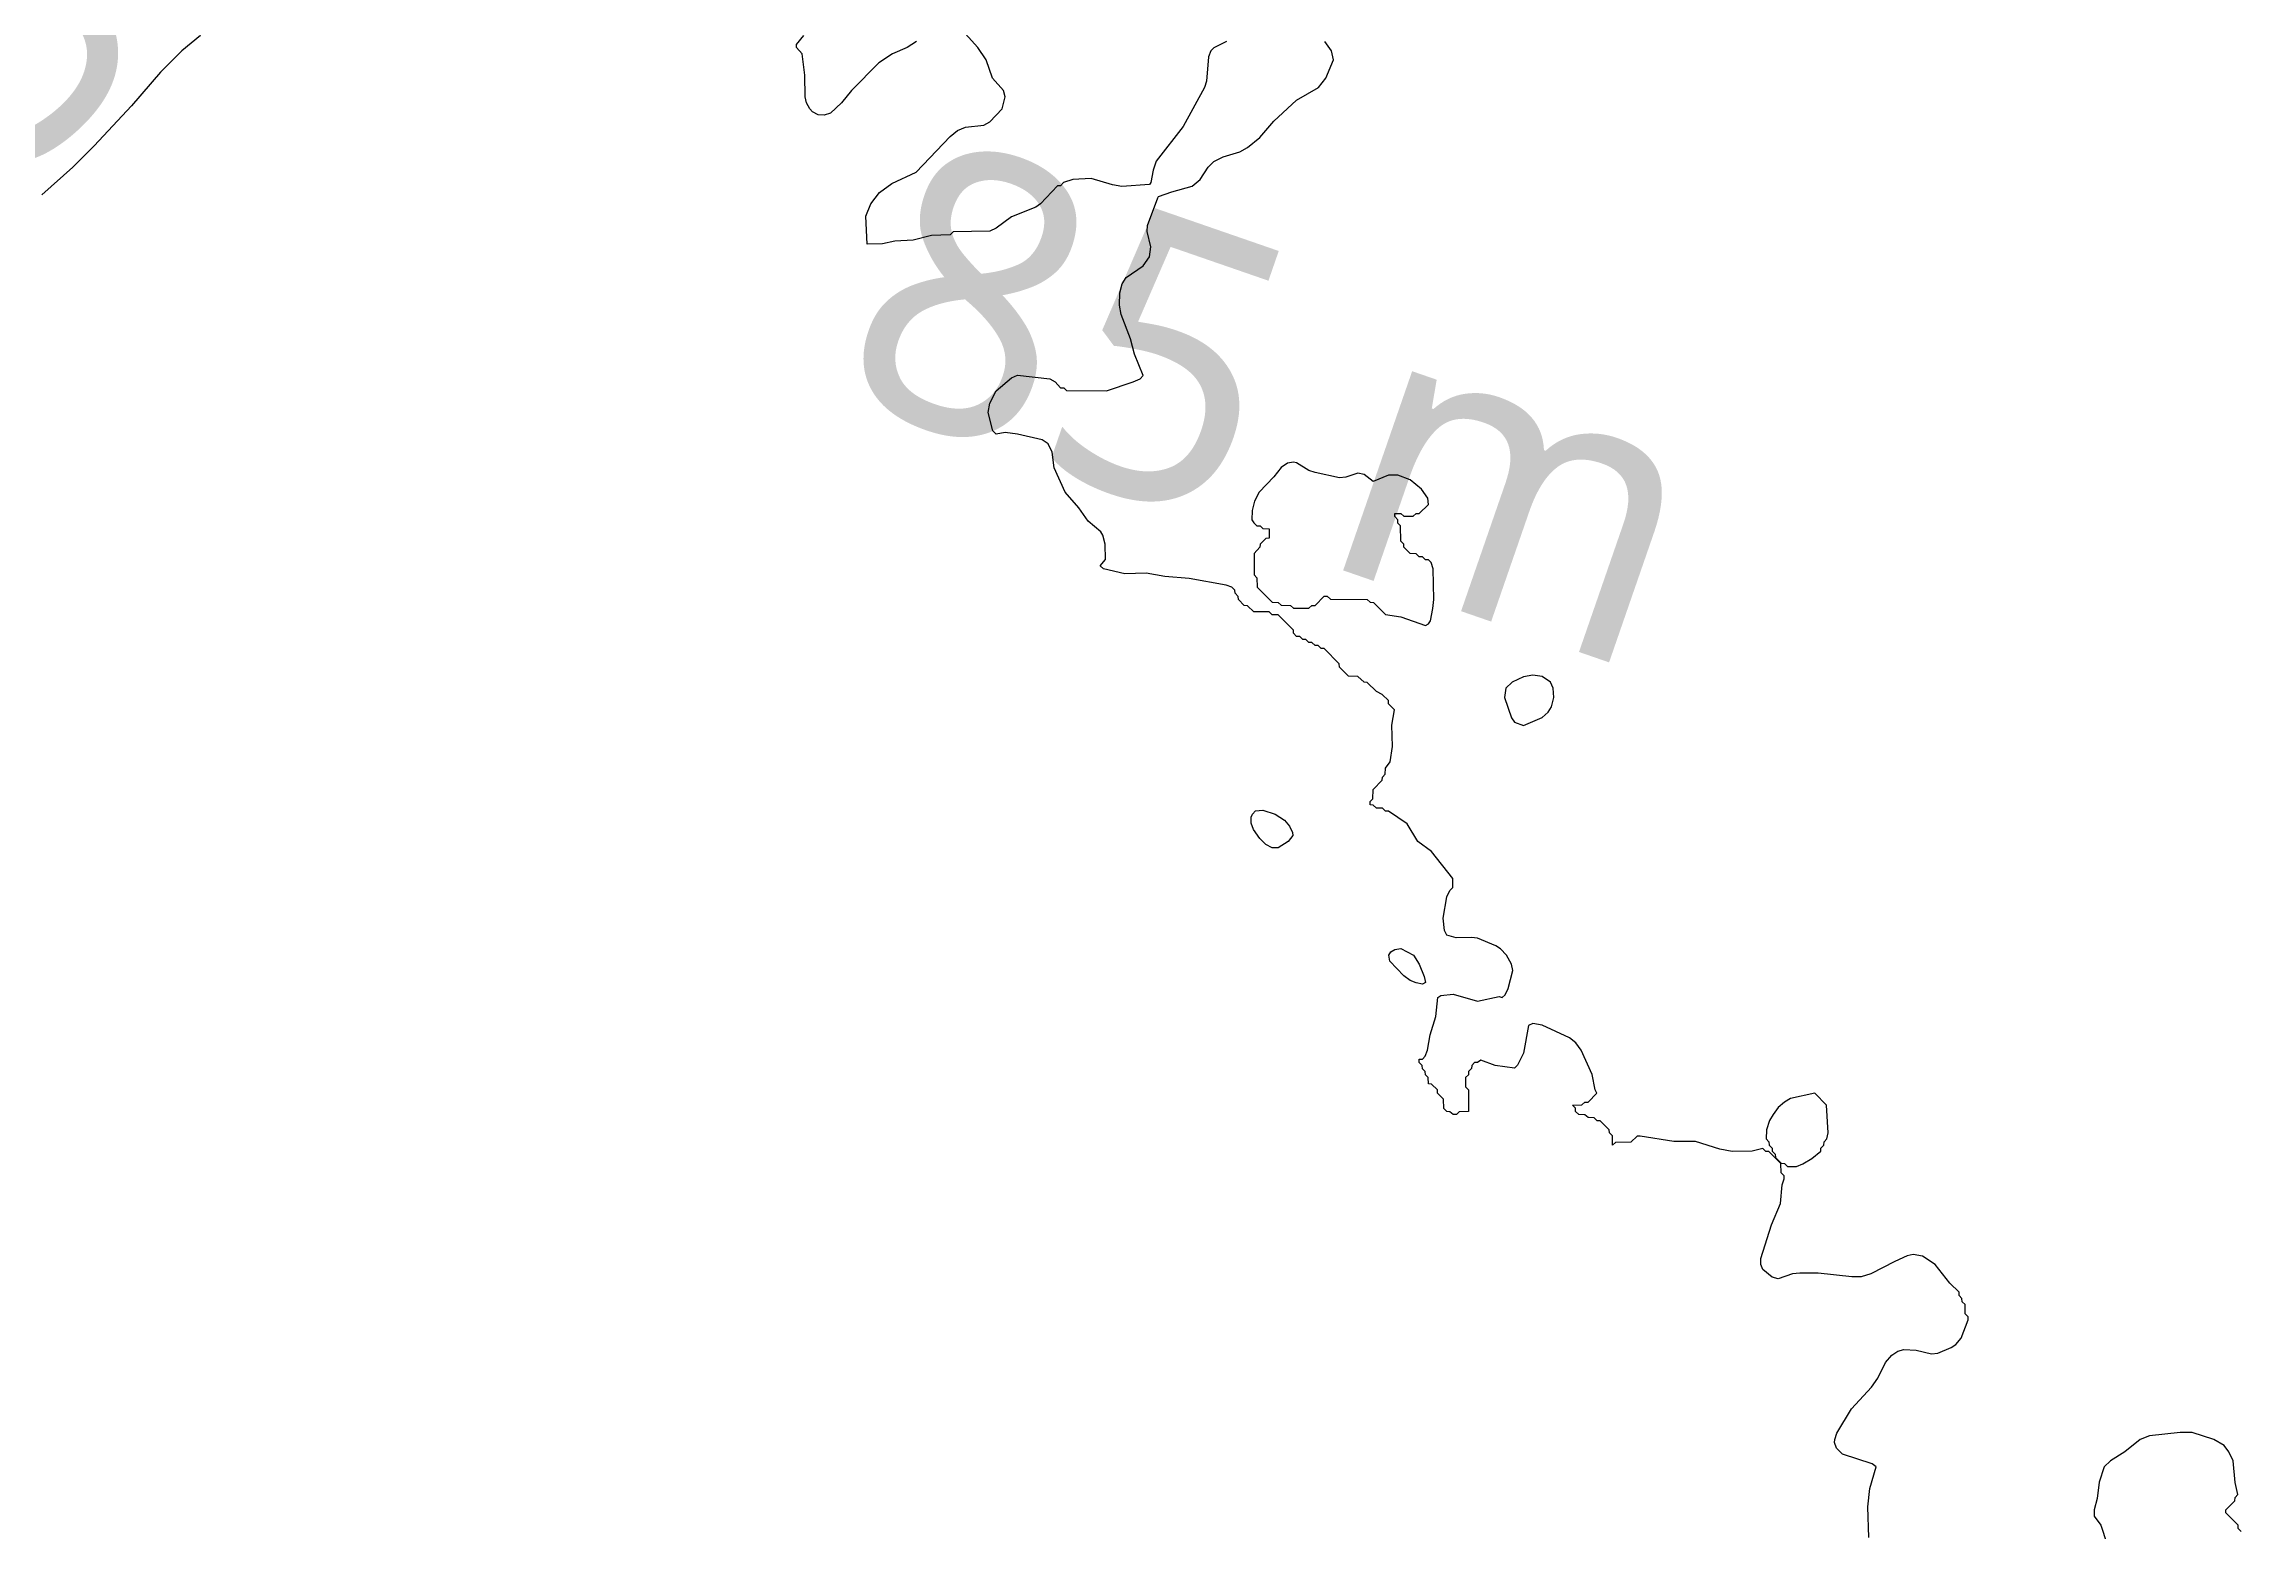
# Model space of a CAD drawing. Extents: x 474277 to 475042, y 254928 to 255625.
# Drawn here: x 474545.1 to 474600, y 255429.2 to 255466.3 of the extents above; entities that cross this region are included whole.
import ezdxf

# ---------------------------------------------------------------- set-up
doc = ezdxf.new("R2010")
doc.units = 0
doc.header["$MEASUREMENT"] = 0
doc.layers.add('BaseMapV2_DTM_export_MonNov09090547073261 — entities', color=1, linetype='CONTINUOUS')
doc.styles.get("Standard").update_dxf_attribs({"font": 'romans.shx'})

msp = doc.modelspace()

# ---------------------------------------------------------------- linework, layer by layer
at = {"layer": 'BaseMapV2_DTM_export_MonNov09090547073261 — entities', "color": 15, "linetype": 'Continuous', "true_color": 0xb7484b}
for points in [[(474549.037, 255466.556, 85), (474548.568, 255466.172, 85), (474548.033, 255465.636, 85), (474547.309, 255464.792, 85), (474546.376, 255463.795, 85), (474545.845, 255463.259, 85), (474545.069, 255462.569, 85)], [(474566.935, 255466.402, 85), (474566.696, 255466.252, 85), (474566.328, 255466.096, 85), (474565.988, 255465.866, 85), (474565.307, 255465.176, 85), (474565.058, 255464.869, 85), (474564.779, 255464.61, 85), (474564.626, 255464.557, 85), (474564.473, 255464.572, 85), (474564.335, 255464.639, 85), (474564.266, 255464.715, 85), (474564.186, 255464.869, 85), (474564.148, 255465.022, 85), (474564.144, 255465.559, 85), (474564.07, 255466.096, 85), (474563.932, 255466.249, 85), (474563.932, 255466.326, 85), (474564.115, 255466.556, 85)], [(474574.677, 255466.402, 85), (474574.364, 255466.247, 85), (474574.286, 255466.172, 85), (474574.232, 255466.019, 85), (474574.185, 255465.406, 85), (474574.131, 255465.252, 85), (474573.597, 255464.28, 85), (474572.927, 255463.412, 85), (474572.846, 255463.182, 85), (474572.79, 255462.875, 85), (474572.754, 255462.822, 85), (474572.064, 255462.777, 85), (474571.834, 255462.814, 85), (474571.297, 255462.975, 85), (474570.838, 255462.952, 85), (474570.607, 255462.872, 85), (474570.53, 255462.796, 85), (474570.453, 255462.794, 85), (474570.033, 255462.339, 85), (474569.911, 255462.262, 85), (474569.303, 255462.015, 85), (474568.92, 255461.735, 85), (474568.767, 255461.658, 85), (474567.846, 255461.644, 85), (474567.77, 255461.57, 85), (474567.31, 255461.554, 85), (474566.85, 255461.431, 85), (474566.39, 255461.409, 85), (474566.083, 255461.341, 85), (474565.7, 255461.337, 85), (474565.669, 255462.032, 85), (474565.794, 255462.339, 85), (474566.006, 255462.625, 85), (474566.313, 255462.85, 85), (474566.926, 255463.134, 85), (474567.773, 255464.025, 85), (474567.956, 255464.179, 85), (474568.153, 255464.257, 85), (474568.613, 255464.309, 85), (474568.767, 255464.396, 85), (474569.073, 255464.715, 85), (474569.15, 255465.022, 85), (474569.107, 255465.176, 85), (474568.834, 255465.482, 85), (474568.672, 255465.942, 85), (474568.462, 255466.249, 85), (474568, 255466.773, 85)], [(474590.742, 255428.984, 85), (474590.711, 255429.751, 85), (474590.761, 255430.211, 85), (474590.925, 255430.748, 85), (474590.821, 255430.825, 85), (474590.083, 255431.068, 85), (474589.929, 255431.216, 85), (474589.878, 255431.361, 85), (474589.884, 255431.438, 85), (474589.941, 255431.591, 85), (474590.307, 255432.205, 85), (474590.805, 255432.742, 85), (474590.959, 255432.972, 85), (474591.156, 255433.359, 85), (474591.309, 255433.546, 85), (474591.463, 255433.645, 85), (474591.616, 255433.687, 85), (474591.923, 255433.67, 85), (474592.306, 255433.58, 85), (474592.46, 255433.597, 85), (474592.8, 255433.738, 85), (474592.912, 255433.815, 85), (474593.045, 255433.968, 85), (474593.224, 255434.428, 85), (474593.222, 255434.505, 85), (474593.148, 255434.582, 85), (474593.142, 255434.812, 85), (474593.073, 255434.88, 85), (474593.065, 255434.965, 85), (474592.996, 255435.034, 85), (474592.992, 255435.118, 85), (474592.766, 255435.347, 85), (474592.397, 255435.809, 85), (474592.076, 255436.023, 85), (474591.846, 255436.065, 85), (474591.693, 255436.028, 85), (474591.386, 255435.89, 85), (474590.784, 255435.579, 85), (474590.543, 255435.507, 85), (474590.313, 255435.504, 85), (474589.469, 255435.6, 85), (474589.009, 255435.6, 85), (474588.83, 255435.579, 85), (474588.472, 255435.454, 85), (474588.319, 255435.496, 85), (474588.089, 255435.689, 85), (474588.038, 255435.809, 85), (474588.034, 255435.962, 85), (474588.305, 255436.805, 85), (474588.532, 255437.342, 85), (474588.573, 255437.802, 85), (474588.618, 255437.955, 85), (474588.618, 255438.032, 85), (474588.547, 255438.109, 85), (474588.541, 255438.339, 85), (474588.242, 255438.641, 85), (474588.166, 255438.641, 85), (474588.089, 255438.714, 85), (474587.825, 255438.646, 85), (474587.322, 255438.635, 85), (474587.016, 255438.696, 85), (474586.402, 255438.888, 85), (474585.865, 255438.888, 85), (474585.022, 255439.025, 85), (474584.945, 255439.021, 85), (474584.792, 255438.874, 85), (474584.409, 255438.868, 85), (474584.332, 255438.796, 85), (474584.327, 255439.029, 85), (474584.253, 255439.106, 85), (474584.251, 255439.182, 85), (474584.025, 255439.408, 85), (474583.948, 255439.409, 85), (474583.872, 255439.485, 85), (474583.718, 255439.486, 85), (474583.642, 255439.558, 85), (474583.488, 255439.563, 85), (474583.409, 255439.642, 85), (474583.404, 255439.719, 85), (474583.332, 255439.796, 85), (474583.565, 255439.804, 85), (474583.642, 255439.877, 85), (474583.718, 255439.877, 85), (474583.94, 255440.102, 85), (474583.897, 255440.179, 85), (474583.825, 255440.562, 85), (474583.551, 255441.176, 85), (474583.412, 255441.357, 85), (474583.258, 255441.478, 85), (474582.568, 255441.795, 85), (474582.338, 255441.843, 85), (474582.231, 255441.789, 85), (474582.104, 255441.099, 85), (474581.955, 255440.798, 85), (474581.878, 255440.721, 85), (474581.393, 255440.793, 85), (474581.035, 255440.92, 85), (474580.958, 255440.867, 85), (474580.881, 255440.861, 85), (474580.813, 255440.793, 85), (474580.807, 255440.716, 85), (474580.731, 255440.639, 85), (474580.728, 255440.555, 85), (474580.659, 255440.486, 85), (474580.659, 255440.256, 85), (474580.73, 255440.179, 85), (474580.731, 255439.642, 85), (474580.498, 255439.634, 85), (474580.429, 255439.566, 85), (474580.345, 255439.563, 85), (474580.268, 255439.634, 85), (474580.191, 255439.639, 85), (474580.115, 255439.715, 85), (474580.107, 255439.949, 85), (474579.959, 255440.102, 85), (474579.953, 255440.179, 85), (474579.808, 255440.324, 85), (474579.729, 255440.332, 85), (474579.723, 255440.486, 85), (474579.655, 255440.555, 85), (474579.647, 255440.639, 85), (474579.578, 255440.708, 85), (474579.573, 255440.793, 85), (474579.5, 255440.869, 85), (474579.501, 255440.95, 85), (474579.578, 255440.95, 85), (474579.65, 255441.023, 85), (474579.703, 255441.176, 85), (474579.772, 255441.559, 85), (474579.917, 255442.019, 85), (474579.961, 255442.487, 85), (474580.038, 255442.541, 85), (474580.345, 255442.575, 85), (474580.958, 255442.4, 85), (474581.495, 255442.52, 85), (474581.571, 255442.487, 85), (474581.648, 255442.56, 85), (474581.725, 255442.714, 85), (474581.842, 255443.169, 85), (474581.805, 255443.323, 85), (474581.677, 255443.553, 85), (474581.529, 255443.706, 85), (474581.41, 255443.783, 85), (474580.958, 255443.973, 85), (474580.805, 255443.995, 85), (474580.421, 255443.983, 85), (474580.191, 255444.047, 85), (474580.128, 255444.166, 85), (474580.1, 255444.473, 85), (474580.191, 255445.012, 85), (474580.268, 255445.167, 85), (474580.34, 255445.24, 85), (474580.34, 255445.47, 85), (474579.808, 255446.143, 85), (474579.468, 255446.39, 85), (474579.195, 255446.835, 85), (474578.734, 255447.152, 85), (474578.658, 255447.152, 85), (474578.581, 255447.225, 85), (474578.428, 255447.229, 85), (474578.351, 255447.302, 85), (474578.271, 255447.31, 85), (474578.274, 255447.395, 85), (474578.343, 255447.463, 85), (474578.349, 255447.693, 85), (474578.573, 255447.923, 85), (474578.577, 255448, 85), (474578.65, 255448.077, 85), (474578.655, 255448.23, 85), (474578.77, 255448.383, 85), (474578.832, 255448.767, 85), (474578.81, 255449.304, 85), (474578.88, 255449.687, 85), (474578.732, 255449.84, 85), (474578.727, 255449.917, 85), (474578.573, 255450.07, 85), (474578.428, 255450.145, 85), (474578.198, 255450.369, 85), (474578.121, 255450.374, 85), (474577.968, 255450.522, 85), (474577.735, 255450.53, 85), (474577.508, 255450.757, 85), (474577.5, 255450.837, 85), (474577.124, 255451.216, 85), (474577.048, 255451.217, 85), (474576.971, 255451.293, 85), (474576.894, 255451.294, 85), (474576.818, 255451.369, 85), (474576.741, 255451.369, 85), (474576.664, 255451.446, 85), (474576.588, 255451.447, 85), (474576.511, 255451.523, 85), (474576.434, 255451.524, 85), (474576.356, 255451.604, 85), (474576.353, 255451.681, 85), (474575.974, 255452.059, 85), (474575.821, 255452.059, 85), (474575.744, 255452.133, 85), (474575.361, 255452.137, 85), (474575.207, 255452.289, 85), (474575.126, 255452.294, 85), (474574.977, 255452.443, 85), (474574.969, 255452.524, 85), (474574.898, 255452.601, 85), (474574.893, 255452.677, 85), (474574.816, 255452.754, 85), (474574.671, 255452.808, 85), (474573.751, 255452.973, 85), (474573.137, 255453.018, 85), (474572.677, 255453.105, 85), (474572.14, 255453.087, 85), (474571.604, 255453.21, 85), (474571.525, 255453.291, 85), (474571.655, 255453.444, 85), (474571.652, 255453.827, 85), (474571.592, 255454.057, 85), (474571.539, 255454.134, 85), (474571.22, 255454.408, 85), (474570.99, 255454.735, 85), (474570.651, 255455.131, 85), (474570.377, 255455.735, 85), (474570.322, 255456.128, 85), (474570.223, 255456.337, 85), (474570.07, 255456.441, 85), (474569.457, 255456.578, 85), (474569.15, 255456.62, 85), (474568.92, 255456.585, 85), (474568.841, 255456.664, 85), (474568.725, 255457.125, 85), (474568.768, 255457.355, 85), (474568.921, 255457.661, 85), (474569.303, 255457.991, 85), (474569.457, 255458.057, 85), (474570.264, 255457.968, 85), (474570.396, 255457.891, 85), (474570.53, 255457.742, 85), (474570.615, 255457.738, 85), (474570.683, 255457.669, 85), (474571.68, 255457.666, 85), (474572.351, 255457.891, 85), (474572.519, 255457.968, 85), (474572.597, 255458.045, 85), (474572.38, 255458.581, 85), (474572.282, 255458.965, 85), (474572.045, 255459.578, 85), (474572.007, 255459.808, 85), (474572.018, 255460.115, 85), (474572.074, 255460.345, 85), (474572.173, 255460.498, 85), (474572.6, 255460.791, 85), (474572.754, 255461.018, 85), (474572.788, 255461.265, 85), (474572.699, 255461.648, 85), (474572.706, 255461.802, 85), (474572.963, 255462.492, 85), (474572.984, 255462.525, 85), (474573.312, 255462.645, 85), (474573.827, 255462.78, 85), (474574.021, 255462.952, 85), (474574.225, 255463.259, 85), (474574.364, 255463.402, 85), (474574.594, 255463.515, 85), (474575.012, 255463.642, 85), (474575.207, 255463.748, 85), (474575.514, 255464.003, 85), (474575.861, 255464.409, 85), (474576.434, 255464.938, 85), (474576.981, 255465.252, 85), (474577.163, 255465.482, 85), (474577.358, 255465.942, 85), (474577.302, 255466.172, 85), (474577.137, 255466.402, 85)], [(474579.655, 255451.798, 85), (474579.731, 255451.836, 85), (474579.782, 255451.911, 85), (474579.84, 255452.217, 85), (474579.861, 255452.447, 85), (474579.845, 255453.214, 85), (474579.8, 255453.367, 85), (474579.731, 255453.436, 85), (474579.655, 255453.441, 85), (474579.578, 255453.516, 85), (474579.501, 255453.516, 85), (474579.425, 255453.589, 85), (474579.271, 255453.595, 85), (474579.116, 255453.751, 85), (474579.11, 255453.827, 85), (474579.039, 255453.904, 85), (474579.033, 255454.288, 85), (474578.965, 255454.356, 85), (474578.96, 255454.441, 85), (474578.885, 255454.518, 85), (474578.888, 255454.599, 85), (474579.041, 255454.597, 85), (474579.118, 255454.526, 85), (474579.348, 255454.526, 85), (474579.425, 255454.599, 85), (474579.501, 255454.599, 85), (474579.727, 255454.824, 85), (474579.712, 255454.978, 85), (474579.559, 255455.208, 85), (474579.276, 255455.438, 85), (474578.965, 255455.554, 85), (474578.734, 255455.552, 85), (474578.351, 255455.397, 85), (474578.121, 255455.571, 85), (474577.968, 255455.607, 85), (474577.661, 255455.503, 85), (474577.508, 255455.487, 85), (474576.894, 255455.619, 85), (474576.74, 255455.668, 85), (474576.434, 255455.861, 85), (474576.358, 255455.877, 85), (474576.204, 255455.853, 85), (474576.051, 255455.747, 85), (474575.868, 255455.514, 85), (474575.494, 255455.131, 85), (474575.385, 255454.901, 85), (474575.325, 255454.671, 85), (474575.315, 255454.441, 85), (474575.361, 255454.367, 85), (474575.437, 255454.292, 85), (474575.522, 255454.288, 85), (474575.591, 255454.219, 85), (474575.746, 255454.211, 85), (474575.744, 255453.976, 85), (474575.667, 255453.973, 85), (474575.522, 255453.827, 85), (474575.516, 255453.751, 85), (474575.369, 255453.597, 85), (474575.369, 255453.061, 85), (474575.44, 255452.984, 85), (474575.445, 255452.754, 85), (474575.821, 255452.375, 85), (474575.974, 255452.374, 85), (474576.051, 255452.302, 85), (474576.281, 255452.297, 85), (474576.358, 255452.225, 85), (474576.741, 255452.225, 85), (474576.818, 255452.298, 85), (474576.894, 255452.298, 85), (474577.124, 255452.528, 85), (474577.201, 255452.526, 85), (474577.278, 255452.452, 85), (474578.198, 255452.449, 85), (474578.274, 255452.379, 85), (474578.359, 255452.371, 85), (474578.658, 255452.067, 85), (474579.041, 255452.013, 85), (474579.655, 255451.798, 85)], [(474582.108, 255449.296, 85), (474582.568, 255449.493, 85), (474582.722, 255449.63, 85), (474582.808, 255449.764, 85), (474582.863, 255449.994, 85), (474582.849, 255450.224, 85), (474582.777, 255450.377, 85), (474582.568, 255450.52, 85), (474582.338, 255450.551, 85), (474582.108, 255450.509, 85), (474581.818, 255450.377, 85), (474581.662, 255450.224, 85), (474581.627, 255449.994, 85), (474581.802, 255449.489, 85), (474581.878, 255449.381, 85), (474582.108, 255449.296, 85)], [(474575.97, 255446.237, 85), (474575.821, 255446.234, 85), (474575.667, 255446.314, 85), (474575.517, 255446.467, 85), (474575.359, 255446.697, 85), (474575.298, 255446.85, 85), (474575.296, 255447.003, 85), (474575.327, 255447.08, 85), (474575.408, 255447.157, 85), (474575.591, 255447.176, 85), (474575.899, 255447.08, 85), (474576.134, 255446.927, 85), (474576.252, 255446.773, 85), (474576.33, 255446.62, 85), (474576.337, 255446.543, 85), (474576.219, 255446.39, 85), (474575.97, 255446.237, 85)], [(474579.656, 255442.863, 85), (474579.578, 255442.823, 85), (474579.425, 255442.857, 85), (474579.271, 255442.918, 85), (474579.118, 255443.029, 85), (474578.764, 255443.399, 85), (474578.741, 255443.553, 85), (474578.793, 255443.63, 85), (474578.888, 255443.694, 85), (474579.041, 255443.714, 85), (474579.356, 255443.553, 85), (474579.501, 255443.326, 85), (474579.626, 255443.016, 85), (474579.656, 255442.863, 85)], [(474589.086, 255438.328, 85), (474589.316, 255438.462, 85), (474589.538, 255438.646, 85), (474589.541, 255438.722, 85), (474589.615, 255438.799, 85), (474589.622, 255438.884, 85), (474589.691, 255438.952, 85), (474589.725, 255439.106, 85), (474589.68, 255439.796, 85), (474589.392, 255440.098, 85), (474588.779, 255439.962, 85), (474588.627, 255439.872, 85), (474588.472, 255439.741, 85), (474588.345, 255439.566, 85), (474588.254, 255439.412, 85), (474588.178, 255439.182, 85), (474588.174, 255438.952, 85), (474588.242, 255438.884, 85), (474588.247, 255438.799, 85), (474588.321, 255438.722, 85), (474588.323, 255438.646, 85), (474588.398, 255438.569, 85), (474588.404, 255438.492, 85), (474588.549, 255438.347, 85), (474588.626, 255438.342, 85), (474588.702, 255438.267, 85), (474588.932, 255438.265, 85), (474589.086, 255438.328, 85)], [(474600.042, 255429.138, 85), (474599.974, 255429.206, 85), (474599.969, 255429.291, 85), (474599.659, 255429.598, 85), (474599.664, 255429.674, 85), (474599.889, 255429.904, 85), (474599.897, 255429.989, 85), (474599.966, 255430.058, 85), (474599.897, 255430.36, 85), (474599.848, 255430.901, 85), (474599.741, 255431.131, 85), (474599.619, 255431.285, 85), (474599.362, 255431.438, 85), (474598.824, 255431.608, 85), (474598.517, 255431.607, 85), (474597.75, 255431.531, 85), (474597.52, 255431.435, 85), (474597.139, 255431.131, 85), (474596.778, 255430.901, 85), (474596.624, 255430.748, 85), (474596.493, 255430.365, 85), (474596.447, 255429.956, 85), (474596.371, 255429.674, 85), (474596.372, 255429.521, 85), (474596.54, 255429.291, 85), (474596.686, 255428.831, 85)]]:
    msp.add_polyline3d(points, dxfattribs=at)

# ---------------------------------------------------------------- texts
at = {"layer": 'BaseMapV2_DTM_export_MonNov09090547073261 — entities', "color": 250, "true_color": 0x323232, "char_height": 0.2, "width": 17.61571, "attachment_point": 7}
for insert, rotation in [((474540.964, 255458.991), 45.9938), ((474564.694, 255457.536), 340.907)]:
    msp.add_mtext('\\fOpen Sans|i0|b0;\\H7.02279;85\\~m', dxfattribs=dict(at, insert=insert, rotation=rotation))

doc.saveas('drawing.dxf')
